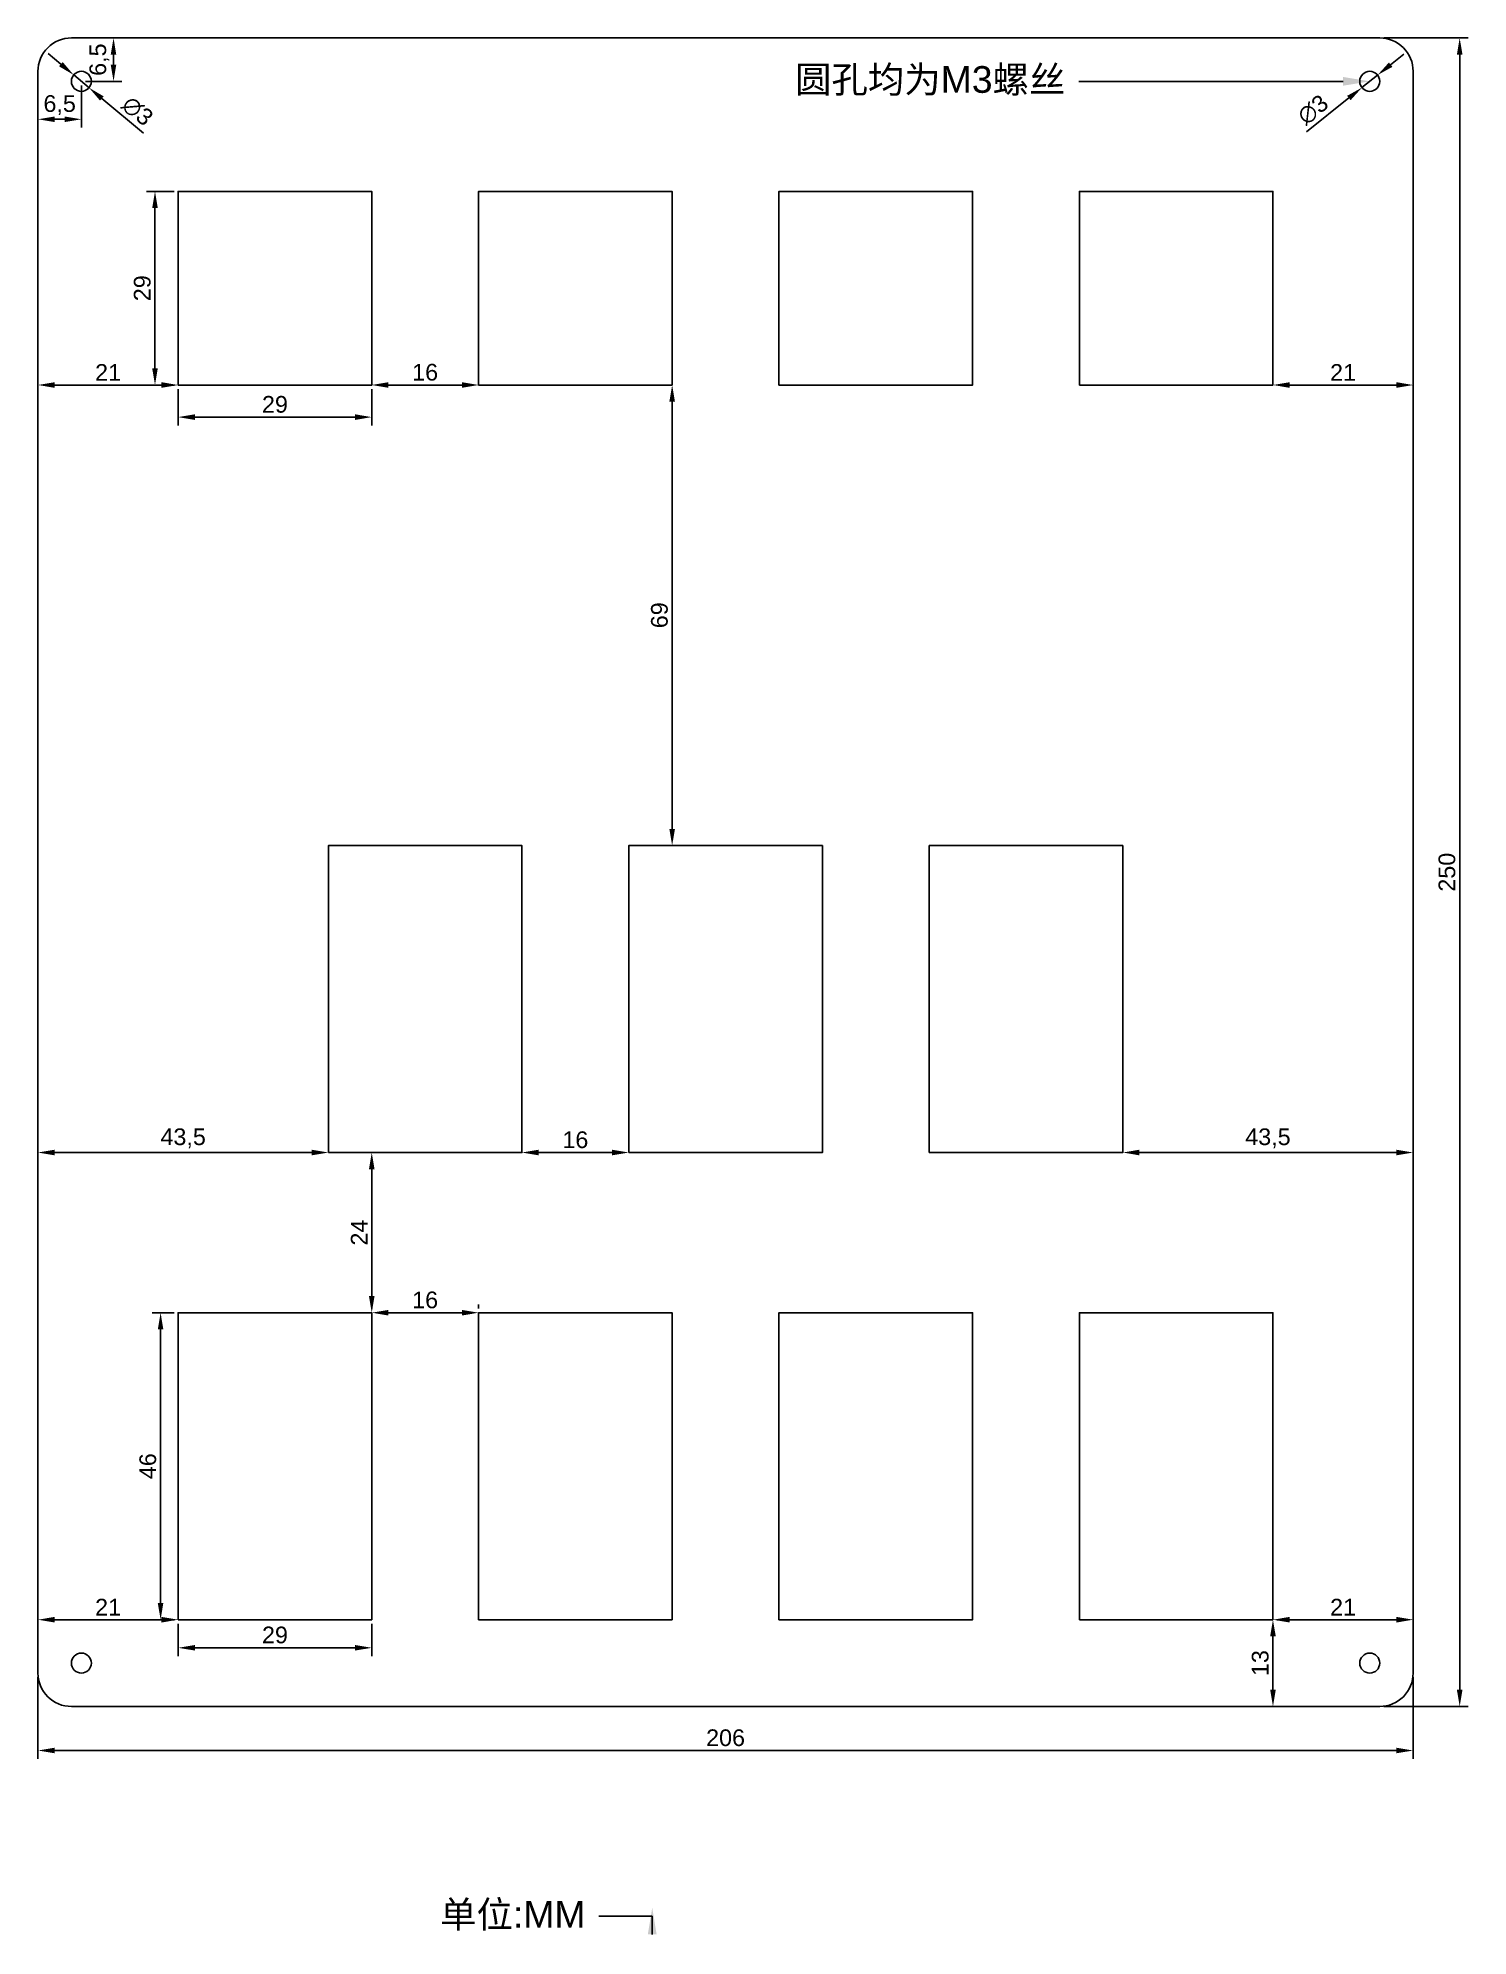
# Model space of a CAD drawing. Header units: millimetres. Extents: x 50 to 264, y 16 to 300.
import ezdxf
from ezdxf import colors
from ezdxf.entities.mleader import LeaderData, LeaderLine
from ezdxf.math import Vec2, Vec3

# ---------------------------------------------------------------- set-up
doc = ezdxf.new("R2010")
doc.units = ezdxf.units.MM
doc.styles.get("Standard").update_dxf_attribs({"font": 'arial.ttf'})
doc.dimstyles.new('ISO-25', dxfattribs={"dimtxt": 2.5, "dimasz": 2.5, "dimexe": 1.25, "dimexo": 0.625, "dimtad": 1, "dimtxsty": 'Standard', "dimcen": 2.5, "dimadec": 0, "dimazin": 0, "dimtfac": 1, "dimtmove": 0, "dimatfit": 3, "dimfxl": 1, "dimarcsym": 0})

# ---------------------------------------------------------------- blocks, each defined once
blk = doc.blocks.new('*D2')
at = {"color": 0, "lineweight": -2, "transparency": 16777216}
for p, q in [((70.38, 277), (66.28, 277)), ((67.53, 250.5), (67.53, 274.5)), ((70.38, 248), (66.28, 248))]:
    blk.add_line(p, q, dxfattribs=at)
at = {"color": 0, "transparency": 16777216}
for points in [[(67.11, 274.5), (67.95, 274.5), (67.53, 277)], [(67.11, 250.5), (67.95, 250.5), (67.53, 248)]]:
    blk.add_solid(points, dxfattribs=at)
at = {"layer": 'Defpoints', "color": 0, "transparency": 16777216}
for p in [(67.53, 277), (71, 277), (71, 248)]:
    blk.add_point(p, dxfattribs=at)
at = {"color": 0, "transparency": 16777216, "insert": (65.63, 262.5), "char_height": 2.5, "attachment_point": 5, "rotation": 90}
blk.add_mtext('29', dxfattribs=at)
blk = doc.blocks.new('*D5')
at = {"color": 0, "lineweight": -2, "transparency": 16777216}
for p, q in [((235.63, 63), (236.25, 63)), ((235, 60.5), (235, 52.5)), ((235.63, 50), (236.25, 50))]:
    blk.add_line(p, q, dxfattribs=at)
at = {"color": 0, "transparency": 16777216}
for points in [[(234.58, 60.5), (235.42, 60.5), (235, 63)], [(234.58, 52.5), (235.42, 52.5), (235, 50)]]:
    blk.add_solid(points, dxfattribs=at)
at = {"layer": 'Defpoints', "color": 0, "transparency": 16777216}
for p in [(235, 63), (235, 50), (235, 50)]:
    blk.add_point(p, dxfattribs=at)
at = {"color": 0, "transparency": 16777216, "insert": (233.1, 56.5), "char_height": 2.5, "attachment_point": 5, "rotation": 90}
blk.add_mtext('13', dxfattribs=at)
blk = doc.blocks.new('*D6')
at = {"color": 0, "lineweight": -2, "transparency": 16777216}
for p, q in [((235, 63.62), (235, 64.25)), ((237.5, 63), (253.5, 63)), ((256, 63.36), (256, 64.25))]:
    blk.add_line(p, q, dxfattribs=at)
at = {"color": 0, "transparency": 16777216}
for points in [[(237.5, 63.42), (237.5, 62.58), (235, 63)], [(253.5, 63.42), (253.5, 62.58), (256, 63)]]:
    blk.add_solid(points, dxfattribs=at)
at = {"layer": 'Defpoints', "color": 0, "transparency": 16777216}
for p in [(235, 63), (256, 63), (256, 62.74)]:
    blk.add_point(p, dxfattribs=at)
at = {"color": 0, "transparency": 16777216, "insert": (245.5, 64.88), "char_height": 2.5, "attachment_point": 5}
blk.add_mtext('21', dxfattribs=at)
blk = doc.blocks.new('*D9')
at = {"color": 0, "lineweight": -2, "transparency": 16777216}
for p, q in [((100, 109.62), (100, 110.25)), ((102.5, 109), (113.5, 109)), ((116, 109.62), (116, 110.25))]:
    blk.add_line(p, q, dxfattribs=at)
at = {"color": 0, "transparency": 16777216}
for points in [[(102.5, 109.42), (102.5, 108.58), (100, 109)], [(113.5, 109.42), (113.5, 108.58), (116, 109)]]:
    blk.add_solid(points, dxfattribs=at)
at = {"layer": 'Defpoints', "color": 0, "transparency": 16777216}
for p in [(100, 109), (116, 109), (116, 109)]:
    blk.add_point(p, dxfattribs=at)
at = {"color": 0, "transparency": 16777216, "insert": (108, 110.9), "char_height": 2.5, "attachment_point": 5}
blk.add_mtext('16', dxfattribs=at)
blk = doc.blocks.new('*D10')
at = {"color": 0, "lineweight": -2, "transparency": 16777216}
for p, q in [((99.38, 133), (98.75, 133)), ((100, 111.5), (100, 130.5)), ((99.38, 109), (98.75, 109))]:
    blk.add_line(p, q, dxfattribs=at)
at = {"color": 0, "transparency": 16777216}
for points in [[(99.58, 130.5), (100.42, 130.5), (100, 133)], [(99.58, 111.5), (100.42, 111.5), (100, 109)]]:
    blk.add_solid(points, dxfattribs=at)
at = {"layer": 'Defpoints', "color": 0, "transparency": 16777216}
for p in [(100, 133), (100, 133), (100, 109)]:
    blk.add_point(p, dxfattribs=at)
at = {"color": 0, "transparency": 16777216, "insert": (98.12, 121), "char_height": 2.5, "attachment_point": 5, "rotation": 90}
blk.add_mtext('24', dxfattribs=at)
blk = doc.blocks.new('*D11')
at = {"color": 0, "lineweight": -2, "transparency": 16777216}
for p, q in [((122.5, 133.62), (122.5, 134.25)), ((138.5, 133.62), (138.5, 134.25)), ((125, 133), (136, 133))]:
    blk.add_line(p, q, dxfattribs=at)
at = {"color": 0, "transparency": 16777216}
for points in [[(125, 133.42), (125, 132.58), (122.5, 133)], [(136, 133.42), (136, 132.58), (138.5, 133)]]:
    blk.add_solid(points, dxfattribs=at)
at = {"layer": 'Defpoints', "color": 0, "transparency": 16777216}
for p in [(122.5, 133), (138.5, 133), (138.5, 133)]:
    blk.add_point(p, dxfattribs=at)
at = {"color": 0, "transparency": 16777216, "insert": (130.5, 134.9), "char_height": 2.5, "attachment_point": 5}
blk.add_mtext('16', dxfattribs=at)
blk = doc.blocks.new('*D12')
at = {"color": 0, "lineweight": -2, "transparency": 16777216}
for p, q in [((50, 63.62), (50, 64.25)), ((68.5, 63), (52.5, 63)), ((71, 63.62), (71, 64.25))]:
    blk.add_line(p, q, dxfattribs=at)
at = {"color": 0, "transparency": 16777216}
for points in [[(52.5, 63.42), (52.5, 62.58), (50, 63)], [(68.5, 63.42), (68.5, 62.58), (71, 63)]]:
    blk.add_solid(points, dxfattribs=at)
at = {"layer": 'Defpoints', "color": 0, "transparency": 16777216}
for p in [(50, 63), (50, 63), (71, 63)]:
    blk.add_point(p, dxfattribs=at)
at = {"color": 0, "transparency": 16777216, "insert": (60.5, 64.88), "char_height": 2.5, "attachment_point": 5}
blk.add_mtext('21', dxfattribs=at)
blk = doc.blocks.new('*D17')
at = {"color": 0, "lineweight": -2, "transparency": 16777216}
for p, q in [((235, 248.63), (235, 249.25)), ((237.5, 248), (253.5, 248)), ((256, 248.63), (256, 249.25))]:
    blk.add_line(p, q, dxfattribs=at)
at = {"color": 0, "transparency": 16777216}
for points in [[(237.5, 248.42), (237.5, 247.58), (235, 248)], [(253.5, 248.42), (253.5, 247.58), (256, 248)]]:
    blk.add_solid(points, dxfattribs=at)
at = {"layer": 'Defpoints', "color": 0, "transparency": 16777216}
for p in [(235, 248, 0), (256, 248), (256, 248)]:
    blk.add_point(p, dxfattribs=at)
at = {"color": 0, "transparency": 16777216, "insert": (245.5, 249.88), "char_height": 2.5, "attachment_point": 5}
blk.add_mtext('21', dxfattribs=at)
blk = doc.blocks.new('*D19')
at = {"color": 0, "lineweight": -2, "transparency": 16777216}
for p, q in [((144.38, 248), (143.75, 248)), ((145, 245.5), (145, 181.5)), ((144.38, 179), (143.75, 179))]:
    blk.add_line(p, q, dxfattribs=at)
at = {"color": 0, "transparency": 16777216}
for points in [[(144.58, 245.5), (145.42, 245.5), (145, 248)], [(144.58, 181.5), (145.42, 181.5), (145, 179)]]:
    blk.add_solid(points, dxfattribs=at)
at = {"layer": 'Defpoints', "color": 0, "transparency": 16777216}
for p in [(145, 248, 0), (145, 179), (145, 179)]:
    blk.add_point(p, dxfattribs=at)
at = {"color": 0, "transparency": 16777216, "insert": (143.1, 213.5), "char_height": 2.5, "attachment_point": 5, "rotation": 90}
blk.add_mtext('69', dxfattribs=at)
blk = doc.blocks.new('*D20')
at = {"color": 0, "lineweight": -2, "transparency": 16777216}
for p, q in [((212.5, 133.62), (212.5, 134.25)), ((256, 133.62), (256, 134.25)), ((215, 133), (253.5, 133))]:
    blk.add_line(p, q, dxfattribs=at)
at = {"color": 0, "transparency": 16777216}
for points in [[(215, 133.42), (215, 132.58), (212.5, 133)], [(253.5, 133.42), (253.5, 132.58), (256, 133)]]:
    blk.add_solid(points, dxfattribs=at)
at = {"layer": 'Defpoints', "color": 0, "transparency": 16777216}
for p in [(212.5, 133), (256, 133), (256, 133)]:
    blk.add_point(p, dxfattribs=at)
at = {"color": 0, "transparency": 16777216, "insert": (234.25, 135.13), "char_height": 2.5, "attachment_point": 5}
blk.add_mtext('43,5', dxfattribs=at)
blk = doc.blocks.new('*D21')
at = {"color": 0, "lineweight": -2, "transparency": 16777216}
for p, q in [((251.63, 300), (264.22, 300)), ((262.97, 297.5), (262.97, 52.5)), ((251.63, 50), (264.22, 50))]:
    blk.add_line(p, q, dxfattribs=at)
at = {"color": 0, "transparency": 16777216}
for points in [[(262.55, 297.5), (263.39, 297.5), (262.97, 300)], [(262.55, 52.5), (263.39, 52.5), (262.97, 50)]]:
    blk.add_solid(points, dxfattribs=at)
at = {"layer": 'Defpoints', "color": 0, "transparency": 16777216}
for p in [(251, 300), (251, 50), (262.97, 50)]:
    blk.add_point(p, dxfattribs=at)
at = {"color": 0, "transparency": 16777216, "insert": (261.07, 175), "char_height": 2.5, "attachment_point": 5, "rotation": 90}
blk.add_mtext('250', dxfattribs=at)
blk = doc.blocks.new('*D22')
at = {"color": 0, "lineweight": -2, "transparency": 16777216}
for p, q in [((50, 54.37), (50, 42.15)), ((256, 54.37), (256, 42.15)), ((253.5, 43.4), (52.5, 43.4))]:
    blk.add_line(p, q, dxfattribs=at)
at = {"color": 0, "transparency": 16777216}
for points in [[(52.5, 43.82), (52.5, 42.99), (50, 43.4)], [(253.5, 43.82), (253.5, 42.99), (256, 43.4)]]:
    blk.add_solid(points, dxfattribs=at)
at = {"layer": 'Defpoints', "color": 0, "transparency": 16777216}
for p in [(50, 55), (256, 55), (50, 43.4)]:
    blk.add_point(p, dxfattribs=at)
at = {"color": 0, "transparency": 16777216, "insert": (153, 45.3), "char_height": 2.5, "attachment_point": 5}
blk.add_mtext('206', dxfattribs=at)
blk = doc.blocks.new('*D23')
at = {"color": 0, "lineweight": -2, "transparency": 16777216}
for p, q in [((100, 248.63), (100, 249.25)), ((102.5, 248), (113.5, 248)), ((116, 248.63), (116, 249.25))]:
    blk.add_line(p, q, dxfattribs=at)
at = {"color": 0, "transparency": 16777216}
for points in [[(102.5, 248.42), (102.5, 247.58), (100, 248)], [(113.5, 248.42), (113.5, 247.58), (116, 248)]]:
    blk.add_solid(points, dxfattribs=at)
at = {"layer": 'Defpoints', "color": 0, "transparency": 16777216}
for p in [(100, 248), (116, 248, 0), (116, 248)]:
    blk.add_point(p, dxfattribs=at)
at = {"color": 0, "transparency": 16777216, "insert": (108, 249.9), "char_height": 2.5, "attachment_point": 5}
blk.add_mtext('16', dxfattribs=at)
blk = doc.blocks.new('*D28')
at = {"color": 0, "lineweight": -2, "transparency": 16777216}
for p, q in [((70.38, 109), (67.12, 109)), ((68.37, 106.5), (68.37, 65.5)), ((70.38, 63), (67.12, 63))]:
    blk.add_line(p, q, dxfattribs=at)
at = {"color": 0, "transparency": 16777216}
for points in [[(67.95, 106.5), (68.78, 106.5), (68.37, 109)], [(67.95, 65.5), (68.78, 65.5), (68.37, 63)]]:
    blk.add_solid(points, dxfattribs=at)
at = {"layer": 'Defpoints', "color": 0, "transparency": 16777216}
for p in [(71, 109), (68.37, 63), (71, 63)]:
    blk.add_point(p, dxfattribs=at)
at = {"color": 0, "transparency": 16777216, "insert": (66.46, 86), "char_height": 2.5, "attachment_point": 5, "rotation": 90}
blk.add_mtext('46', dxfattribs=at)
blk = doc.blocks.new('*D29')
at = {"color": 0, "lineweight": -2, "transparency": 16777216}
for p, q in [((71, 62.37), (71, 57.54)), ((100, 62.37), (100, 57.54)), ((73.5, 58.79), (97.5, 58.79))]:
    blk.add_line(p, q, dxfattribs=at)
at = {"color": 0, "transparency": 16777216}
for points in [[(73.5, 59.21), (73.5, 58.38), (71, 58.79)], [(97.5, 59.21), (97.5, 58.38), (100, 58.79)]]:
    blk.add_solid(points, dxfattribs=at)
at = {"layer": 'Defpoints', "color": 0, "transparency": 16777216}
for p in [(71, 63), (100, 63), (100, 58.79)]:
    blk.add_point(p, dxfattribs=at)
at = {"color": 0, "transparency": 16777216, "insert": (85.5, 60.7), "char_height": 2.5, "attachment_point": 5}
blk.add_mtext('29', dxfattribs=at)
blk = doc.blocks.new('*D30')
at = {"color": 0, "lineweight": -2, "transparency": 16777216}
for p, q in [((71, 247.38), (71, 241.94)), ((100, 247.38), (100, 241.94)), ((73.5, 243.19), (97.5, 243.19))]:
    blk.add_line(p, q, dxfattribs=at)
at = {"color": 0, "transparency": 16777216}
for points in [[(73.5, 243.61), (73.5, 242.77), (71, 243.19)], [(97.5, 243.61), (97.5, 242.77), (100, 243.19)]]:
    blk.add_solid(points, dxfattribs=at)
at = {"layer": 'Defpoints', "color": 0, "transparency": 16777216}
for p in [(71, 248), (100, 248), (100, 243.19)]:
    blk.add_point(p, dxfattribs=at)
at = {"color": 0, "transparency": 16777216, "insert": (85.5, 245.09), "char_height": 2.5, "attachment_point": 5}
blk.add_mtext('29', dxfattribs=at)
blk = doc.blocks.new('*D31')
at = {"color": 0, "lineweight": -2, "transparency": 16777216}
for p, q in [((50, 248.63), (50, 249.25)), ((68.5, 248), (52.5, 248)), ((71, 248.63), (71, 249.25))]:
    blk.add_line(p, q, dxfattribs=at)
at = {"color": 0, "transparency": 16777216}
for points in [[(52.5, 248.42), (52.5, 247.58), (50, 248)], [(68.5, 248.42), (68.5, 247.58), (71, 248)]]:
    blk.add_solid(points, dxfattribs=at)
at = {"layer": 'Defpoints', "color": 0, "transparency": 16777216}
for p in [(50, 248), (50, 248), (71, 248)]:
    blk.add_point(p, dxfattribs=at)
at = {"color": 0, "transparency": 16777216, "insert": (60.5, 249.88), "char_height": 2.5, "attachment_point": 5}
blk.add_mtext('21', dxfattribs=at)
blk = doc.blocks.new('*D32')
at = {"color": 0, "lineweight": -2, "transparency": 16777216}
for p, q in [((50, 133.62), (50, 134.25)), ((93.5, 133.62), (93.5, 134.25)), ((91, 133), (52.5, 133))]:
    blk.add_line(p, q, dxfattribs=at)
at = {"color": 0, "transparency": 16777216}
for points in [[(52.5, 133.42), (52.5, 132.58), (50, 133)], [(91, 133.42), (91, 132.58), (93.5, 133)]]:
    blk.add_solid(points, dxfattribs=at)
at = {"layer": 'Defpoints', "color": 0, "transparency": 16777216}
for p in [(50, 133), (50, 133), (93.5, 133)]:
    blk.add_point(p, dxfattribs=at)
at = {"color": 0, "transparency": 16777216, "insert": (71.75, 135.13), "char_height": 2.5, "attachment_point": 5}
blk.add_mtext('43,5', dxfattribs=at)
blk = doc.blocks.new('*D33')
at = {"color": 0, "lineweight": -2, "transparency": 16777216}
for p, q in [((53.43, 296.07), (51.51, 297.67)), ((55.35, 294.46), (57.65, 292.54)), ((65.79, 285.73), (59.57, 290.93))]:
    blk.add_line(p, q, dxfattribs=at)
at = {"color": 0, "transparency": 16777216}
for points in [[(53.7, 296.39), (53.16, 295.75), (55.35, 294.46)], [(59.84, 291.25), (59.3, 290.61), (57.65, 292.54)]]:
    blk.add_solid(points, dxfattribs=at)
at = {"layer": 'Defpoints', "color": 0, "transparency": 16777216}
for p in [(55.35, 294.46), (57.65, 292.54)]:
    blk.add_point(p, dxfattribs=at)
at = {"color": 0, "transparency": 16777216, "insert": (64.9, 289.04), "char_height": 2.5, "attachment_point": 5, "rotation": 320.0923}
blk.add_mtext('∅3', dxfattribs=at)
blk = doc.blocks.new('*D34')
at = {"color": 0, "lineweight": -2, "transparency": 16777216}
for p, q in [((252.63, 295.99), (254.58, 297.55)), ((250.67, 294.44), (248.33, 292.56)), ((240.03, 285.95), (246.37, 291.01))]:
    blk.add_line(p, q, dxfattribs=at)
at = {"color": 0, "transparency": 16777216}
for points in [[(252.37, 296.32), (252.89, 295.67), (250.67, 294.44)], [(246.11, 291.33), (246.63, 290.68), (248.33, 292.56)]]:
    blk.add_solid(points, dxfattribs=at)
at = {"layer": 'Defpoints', "color": 0, "transparency": 16777216}
for p in [(250.67, 294.44), (248.33, 292.56)]:
    blk.add_point(p, dxfattribs=at)
at = {"color": 0, "transparency": 16777216, "insert": (241, 289.24), "char_height": 2.5, "attachment_point": 5, "rotation": 38.5666}
blk.add_mtext('∅3', dxfattribs=at)
blk = doc.blocks.new('*D35')
at = {"color": 0, "lineweight": -2, "transparency": 16777216}
for p, q in [((57.13, 300), (62.57, 300)), ((61.32, 296), (61.32, 297.5)), ((57.13, 293.5), (62.57, 293.5))]:
    blk.add_line(p, q, dxfattribs=at)
at = {"color": 0, "transparency": 16777216}
for points in [[(60.9, 297.5), (61.73, 297.5), (61.32, 300)], [(60.9, 296), (61.73, 296), (61.32, 293.5)]]:
    blk.add_solid(points, dxfattribs=at)
at = {"layer": 'Defpoints', "color": 0, "transparency": 16777216}
for p in [(56.5, 300), (61.32, 300), (56.5, 293.5)]:
    blk.add_point(p, dxfattribs=at)
at = {"color": 0, "transparency": 16777216, "insert": (59.19, 296.75), "char_height": 2.5, "attachment_point": 5, "rotation": 90}
blk.add_mtext('6,5', dxfattribs=at)
blk = doc.blocks.new('*D36')
at = {"color": 0, "lineweight": -2, "transparency": 16777216}
for p, q in [((50, 292.88), (50, 286.57)), ((56.5, 292.88), (56.5, 286.57)), ((54, 287.82), (52.5, 287.82))]:
    blk.add_line(p, q, dxfattribs=at)
at = {"color": 0, "transparency": 16777216}
for points in [[(52.5, 288.23), (52.5, 287.4), (50, 287.82)], [(54, 288.23), (54, 287.4), (56.5, 287.82)]]:
    blk.add_solid(points, dxfattribs=at)
at = {"layer": 'Defpoints', "color": 0, "transparency": 16777216}
for p in [(50, 293.5), (56.5, 293.5), (50, 287.82)]:
    blk.add_point(p, dxfattribs=at)
at = {"color": 0, "transparency": 16777216, "insert": (53.25, 289.94), "char_height": 2.5, "attachment_point": 5}
blk.add_mtext('6,5', dxfattribs=at)

msp = doc.modelspace()

# ---------------------------------------------------------------- linework, layer by layer
msp.add_lwpolyline([(55, 50), (251, 50, 0.4142136), (256, 55), (256, 295, 0.4142136), (251, 300), (55, 300, 0.4142136), (50, 295), (50, 55, 0.4142136)], format="xyb", close=True)
for points in [[(71, 248), (100, 248), (100, 277), (71, 277)], [(93.5, 133), (122.5, 133), (122.5, 179), (93.5, 179)], [(138.5, 133), (167.5, 133), (167.5, 179), (138.5, 179)], [(183.5, 133), (212.5, 133), (212.5, 179), (183.5, 179)], [(71, 63), (100, 63), (100, 109), (71, 109)], [(116, 63), (145, 63), (145, 109), (116, 109)], [(161, 63), (190, 63), (190, 109), (161, 109)], [(206, 63), (235, 63), (235, 109), (206, 109)]]:
    msp.add_lwpolyline(points, close=True)
at = {"elevation": 0}
for points in [[(116, 248), (145, 248), (145, 277), (116, 277)], [(161, 248), (190, 248), (190, 277), (161, 277)], [(206, 248), (235, 248), (235, 277), (206, 277)]]:
    msp.add_lwpolyline(points, close=True, dxfattribs=at)
for centre in [(56.5, 293.5), (249.5, 293.5), (56.5, 56.5), (249.5, 56.5)]:
    msp.add_circle(centre, 1.5)

# ---------------------------------------------------------------- dimensions: what is measured, and where the dimension line sits
for base, p1, p2, picture, middle in [((61.315, 300), (56.5, 293.5), (56.5, 300), '*D35', (59.188, 296.75)), ((262.971, 50), (251, 300), (251, 50), '*D21', (261.069, 175)), ((67.529, 277), (71, 248), (71, 277), '*D2', (65.627, 262.5)), ((145, 179), (145, 248, 0), (145, 179), '*D19', (143.099, 213.5)), ((100, 133), (100, 109), (100, 133), '*D10', (98.12, 121)), ((68.366, 63), (71, 109), (71, 63), '*D28', (66.465, 86)), ((235, 50), (235, 63), (235, 50), '*D5', (233.098, 56.5))]:
    dim = msp.add_linear_dim(base=base, p1=p1, p2=p2, angle=90, dimstyle='ISO-25')
    dim.commit()
    dim.dimension.update_dxf_attribs({"geometry": picture, "text_midpoint": middle})
for p1, p2, picture, middle in [((55.349, 294.462), (57.651, 292.538), '*D33', (64.902, 289.043)), ((250.673, 294.435), (248.327, 292.565), '*D34', (240.996, 289.241))]:
    dim = msp.add_diameter_dim_2p(p1=p1, p2=p2, dimstyle='ISO-25')
    dim.commit()
    dim.dimension.update_dxf_attribs({"geometry": picture, "text_midpoint": middle})
for base, p1, p2, picture, middle in [((50, 287.817), (56.5, 293.5), (50, 293.5), '*D36', (53.25, 289.945)), ((50, 248), (71, 248), (50, 248), '*D31', (60.5, 249.88)), ((116, 248), (100, 248), (116, 248, 0), '*D23', (108, 249.901)), ((256, 248), (235, 248, 0), (256, 248), '*D17', (245.5, 249.88)), ((100, 243.189), (71, 248), (100, 248), '*D30', (85.5, 245.091)), ((50, 133), (93.5, 133), (50, 133), '*D32', (71.75, 135.127)), ((138.5, 133), (122.5, 133), (138.5, 133), '*D11', (130.5, 134.901)), ((256, 133), (212.5, 133), (256, 133), '*D20', (234.25, 135.127)), ((116, 109), (100, 109), (116, 109), '*D9', (108, 110.901)), ((50, 63), (71, 63), (50, 63), '*D12', (60.5, 64.88)), ((256, 63), (235, 63), (256, 62.74), '*D6', (245.5, 64.88)), ((100, 58.795), (71, 63), (100, 63), '*D29', (85.5, 60.696)), ((50, 43.403), (256, 55), (50, 55), '*D22', (153, 45.304))]:
    dim = msp.add_linear_dim(base=base, p1=p1, p2=p2, dimstyle='ISO-25')
    dim.commit()
    dim.dimension.update_dxf_attribs({"geometry": picture, "text_midpoint": middle})

# ---------------------------------------------------------------- leaders
ml = msp.add_multileader_mtext('Standard')
ml.set_content('{\\fSimSun|b0|i0|c134|p2;圆孔均为}M3{\\fSimSun|b0|i0|c134|p2;螺丝}', color=256)
ml.set_leader_properties()
ml.build(insert=Vec2(0, 0))
ctx = ml.context
ctx.base_point, ctx.plane_origin = Vec3(160.804, 293.5), Vec3(249.5, 293.5)
ctx.text_align_type = 2
notes = []
notes.append((ctx, [(0, (1, 1, 0), (213.907, 293.5), (-1, 0), 8, [(0, [(249.5, 293.5)], 0, [])])]))
ctx.mtext.insert, ctx.mtext.alignment, ctx.mtext.flow_direction = Vec3(203.907, 295.779), 3, 5
ml = msp.add_multileader_mtext('Standard')
ml.set_content('{\\fSimSun|b0|i0|c134|p2;单位}:MM', color=256)
ml.set_leader_properties()
ml.build(insert=Vec2(0, 0))
ctx = ml.context
ctx.base_point, ctx.plane_origin = Vec3(108.401, 18.574), Vec3(142.014, 19.856)
ctx.text_align_type = 2
notes.append((ctx, [(0, (1, 1, 0), (142.014, 18.574), (-1, 0), 8, [(0, [(142.014, 19.856)], 0, [])])]))
ctx.mtext.insert, ctx.mtext.alignment, ctx.mtext.flow_direction = Vec3(132.014, 20.853), 3, 5
for ctx, leaders in notes:
    for number, flags, end, landing, length, lines in leaders:
        leader = LeaderData()
        leader.index, (leader.has_last_leader_line, leader.has_dogleg_vector, leader.attachment_direction) = number, flags
        leader.last_leader_point, leader.dogleg_vector, leader.dogleg_length = Vec3(end), Vec3(landing), length
        for number, points, colour, breaks in lines:
            line = LeaderLine()
            line.index, line.vertices, line.color, line.breaks = number, Vec3.list(points), colors.encode_raw_color(colour), breaks
            leader.lines.append(line)
        ctx.leaders.append(leader)

doc.saveas('drawing.dxf')
